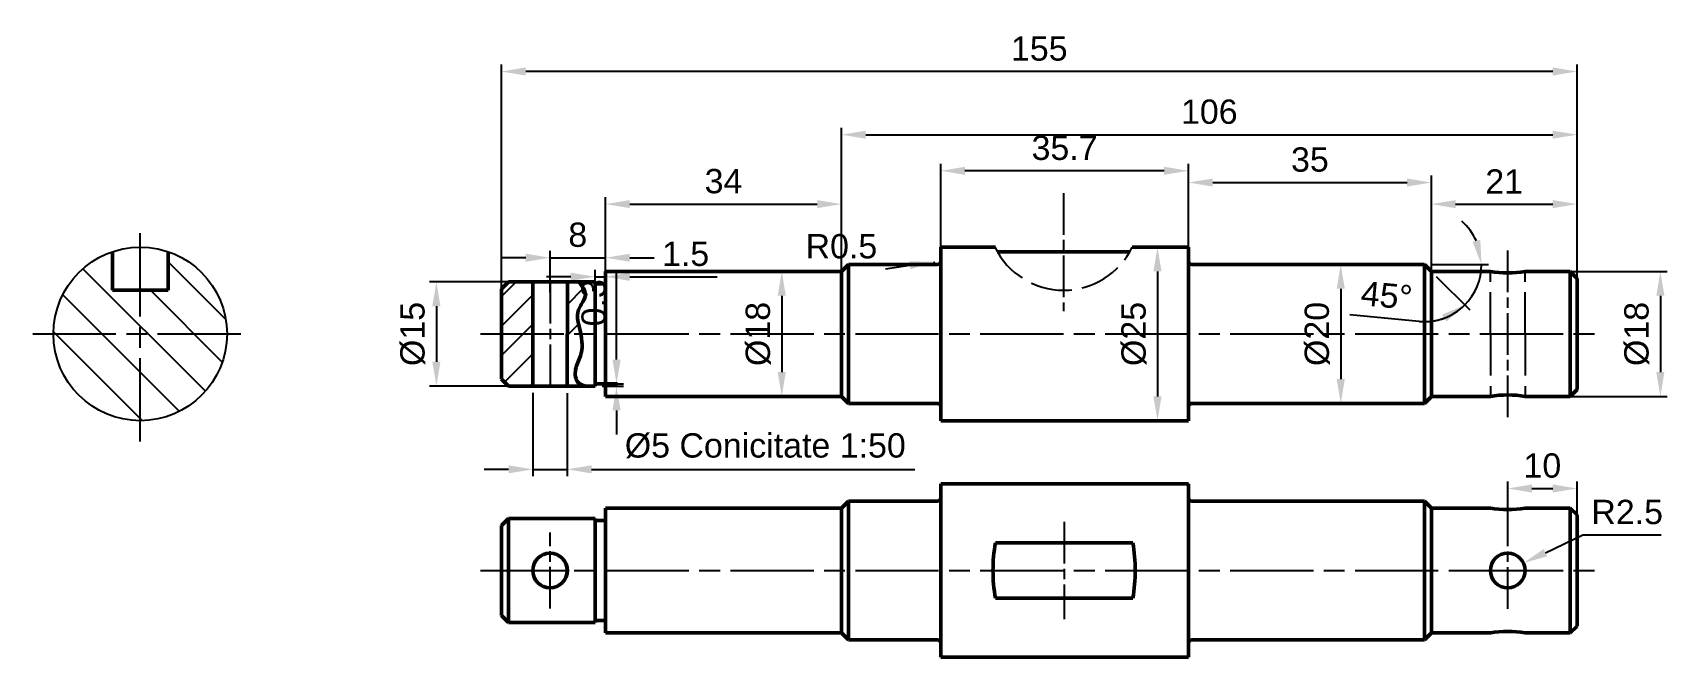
# Model space of a CAD drawing. Header units: millimetres. Extents: x 937 to 1173, y 694 to 784.
import ezdxf

# ---------------------------------------------------------------- set-up
doc = ezdxf.new("R2010")
doc.units = ezdxf.units.MM
for name, pattern in [('AM_ISO02W050', [7.5, 6, -1.5]), ('AM_ISO08W050', [18, 12, -1.5, 3, -1.5]), ('AM_ISO08W050x2', [9, 6, -0.75, 1.5, -0.75])]:
    doc.linetypes.add(name, pattern=pattern)
for name, color, linetype, lineweight in [('AM_0', 7, 'Continuous', 50), ('AM_3', 170, 'AM_ISO02W050', 25), ('AM_5', 3, 'Continuous', 25), ('AM_7', 4, 'AM_ISO08W050', 25), ('AM_8', 1, 'Continuous', 25)]:
    doc.layers.add(name, color=color, linetype=linetype, lineweight=lineweight)
doc.styles.get("Standard").update_dxf_attribs({"font": 'arial.ttf'})
doc.dimstyles.new('AM_ISO$0', dxfattribs={"dimtxt": 3.5, "dimasz": 3.5, "dimexe": 1, "dimexo": 1, "dimgap": 1.5, "dimtad": 1, "dimdsep": 46, "dimtxsty": 'Standard', "dimcen": 0, "dimclrd": 256, "dimclre": 256, "dimclrt": 2, "dimadec": 0, "dimazin": 2, "dimtp": 0.1, "dimtm": 0.1, "dimtfac": 0.71, "dimtdec": 3, "dimtmove": 0, "dimatfit": 3, "dimfxl": 1, "dimlwd": -1, "dimlwe": -1, "dimarcsym": 1})
doc.dimstyles.new('AM_ISO$2', dxfattribs={"dimtxt": 3.5, "dimasz": 3.5, "dimexe": 1, "dimexo": 1, "dimgap": 1.5, "dimtad": 1, "dimdsep": 46, "dimtxsty": 'Standard', "dimcen": 0, "dimclrd": 256, "dimclre": 256, "dimclrt": 2, "dimadec": 0, "dimazin": 2, "dimtp": 0.1, "dimtm": 0.1, "dimtfac": 0.71, "dimtdec": 3, "dimtmove": 0, "dimatfit": 3, "dimfxl": 1, "dimlwd": -1, "dimlwe": -1, "dimarcsym": 1})
doc.dimstyles.new('AM_ISO$4', dxfattribs={"dimtxt": 3.5, "dimasz": 3.5, "dimexe": 1, "dimexo": 1, "dimgap": 1.5, "dimtad": 1, "dimtoh": 1, "dimdsep": 46, "dimtxsty": 'Standard', "dimcen": 0, "dimclrd": 256, "dimclre": 256, "dimclrt": 2, "dimadec": 0, "dimazin": 2, "dimtp": 0.1, "dimtm": 0.1, "dimtfac": 0.71, "dimtdec": 3, "dimtofl": 0, "dimtmove": 0, "dimatfit": 0, "dimfxl": 1, "dimlwd": -1, "dimlwe": -1, "dimarcsym": 1})

# ---------------------------------------------------------------- blocks, each defined once
blk = doc.blocks.new('*D8')
at = {"layer": 'AM_5', "linetype": 'ByBlock', "transparency": 16777216}
for p, q in [((1104.02, 751.66), (1104.02, 763.66)), ((1139.02, 749.76), (1139.02, 763.66)), ((1107.52, 762.66), (1135.52, 762.66))]:
    blk.add_line(p, q, dxfattribs=at)
at = {"layer": 'AM_5', "transparency": 16777216}
for points in [[(1107.52, 763.24), (1107.52, 762.08), (1104.02, 762.66)], [(1135.52, 763.24), (1135.52, 762.08), (1139.02, 762.66)]]:
    blk.add_solid(points, dxfattribs=at)
at = {"layer": 'Defpoints', "color": 0, "transparency": 16777216}
for p in [(1139.02, 762.66), (1104.02, 750.66), (1139.02, 748.76)]:
    blk.add_point(p, dxfattribs=at)
at = {"layer": 'AM_5', "color": 2, "transparency": 16777216, "insert": (1121.52, 765.95), "char_height": 3.5, "attachment_point": 5}
blk.add_mtext('35', dxfattribs=at)
blk = doc.blocks.new('*D9')
at = {"layer": 'AM_5', "linetype": 'ByBlock', "transparency": 16777216}
for p, q in [((1139.02, 748.55), (1139.02, 760.55)), ((1142.52, 759.55), (1156.52, 759.55)), ((1160.02, 748.55), (1160.02, 760.55))]:
    blk.add_line(p, q, dxfattribs=at)
at = {"layer": 'AM_5', "transparency": 16777216}
for points in [[(1142.52, 760.13), (1142.52, 758.97), (1139.02, 759.55)], [(1156.52, 760.13), (1156.52, 758.97), (1160.02, 759.55)]]:
    blk.add_solid(points, dxfattribs=at)
at = {"layer": 'Defpoints', "color": 0, "transparency": 16777216}
for p in [(1160.02, 759.55), (1139.02, 747.55), (1160.02, 747.55)]:
    blk.add_point(p, dxfattribs=at)
at = {"layer": 'AM_5', "color": 2, "transparency": 16777216, "insert": (1149.52, 762.81), "char_height": 3.5, "attachment_point": 5}
blk.add_mtext('21', dxfattribs=at)
blk = doc.blocks.new('*D12')
at = {"layer": 'AM_5', "linetype": 'ByBlock', "transparency": 16777216}
for p, q in [((1005.02, 744.33), (1005.02, 779.65)), ((1156.52, 778.65), (1008.52, 778.65)), ((1160.02, 744.33), (1160.02, 779.65))]:
    blk.add_line(p, q, dxfattribs=at)
at = {"layer": 'AM_5', "transparency": 16777216}
for points in [[(1008.52, 779.24), (1008.52, 778.07), (1005.02, 778.65)], [(1156.52, 779.24), (1156.52, 778.07), (1160.02, 778.65)]]:
    blk.add_solid(points, dxfattribs=at)
at = {"layer": 'Defpoints', "color": 0, "transparency": 16777216}
for p in [(1005.02, 778.65), (1005.02, 743.33), (1160.02, 743.33)]:
    blk.add_point(p, dxfattribs=at)
at = {"layer": 'AM_5', "color": 2, "transparency": 16777216, "insert": (1082.52, 781.94), "char_height": 3.5, "attachment_point": 5}
blk.add_mtext('155', dxfattribs=at)
blk = doc.blocks.new('*D13')
at = {"layer": 'AM_5', "linetype": 'ByBlock', "transparency": 16777216}
for p, q in [((1068.32, 753.35), (1068.32, 765.35)), ((1100.52, 764.35), (1071.82, 764.35)), ((1104.02, 753.35), (1104.02, 765.35))]:
    blk.add_line(p, q, dxfattribs=at)
at = {"layer": 'AM_5', "transparency": 16777216}
for points in [[(1071.82, 764.93), (1071.82, 763.77), (1068.32, 764.35)], [(1100.52, 764.93), (1100.52, 763.77), (1104.02, 764.35)]]:
    blk.add_solid(points, dxfattribs=at)
at = {"layer": 'Defpoints', "color": 0, "transparency": 16777216}
for p in [(1068.32, 764.35), (1068.32, 752.35), (1104.02, 752.35)]:
    blk.add_point(p, dxfattribs=at)
at = {"layer": 'AM_5', "color": 2, "transparency": 16777216, "insert": (1086.17, 767.64), "char_height": 3.5, "attachment_point": 5}
blk.add_mtext('35.7', dxfattribs=at)
blk = doc.blocks.new('*D14')
at = {"layer": 'AM_5', "linetype": 'ByBlock', "transparency": 16777216}
for p, q in [((1054.02, 747.38), (1054.02, 770.55)), ((1160.02, 747.38), (1160.02, 770.55)), ((1057.52, 769.55), (1156.52, 769.55))]:
    blk.add_line(p, q, dxfattribs=at)
at = {"layer": 'AM_5', "transparency": 16777216}
for points in [[(1057.52, 770.13), (1057.52, 768.97), (1054.02, 769.55)], [(1156.52, 770.13), (1156.52, 768.97), (1160.02, 769.55)]]:
    blk.add_solid(points, dxfattribs=at)
at = {"layer": 'Defpoints', "color": 0, "transparency": 16777216}
for p in [(1160.02, 769.55), (1054.02, 746.38), (1160.02, 746.38)]:
    blk.add_point(p, dxfattribs=at)
at = {"layer": 'AM_5', "color": 2, "transparency": 16777216, "insert": (1107.02, 772.84), "char_height": 3.5, "attachment_point": 5}
blk.add_mtext('106', dxfattribs=at)
blk = doc.blocks.new('*D15')
at = {"layer": 'AM_5', "linetype": 'ByBlock', "transparency": 16777216}
for p, q in [((1020.02, 750.1), (1020.02, 760.55)), ((1023.52, 759.55), (1050.52, 759.55)), ((1054.02, 750.1), (1054.02, 760.55))]:
    blk.add_line(p, q, dxfattribs=at)
at = {"layer": 'AM_5', "transparency": 16777216}
for points in [[(1023.52, 760.13), (1023.52, 758.97), (1020.02, 759.55)], [(1050.52, 760.13), (1050.52, 758.97), (1054.02, 759.55)]]:
    blk.add_solid(points, dxfattribs=at)
at = {"layer": 'Defpoints', "color": 0, "transparency": 16777216}
for p in [(1054.02, 759.55), (1020.02, 749.1), (1054.02, 749.1)]:
    blk.add_point(p, dxfattribs=at)
at = {"layer": 'AM_5', "color": 2, "transparency": 16777216, "insert": (1037.02, 762.84), "char_height": 3.5, "attachment_point": 5}
blk.add_mtext('34', dxfattribs=at)
blk = doc.blocks.new('*D17')
at = {"layer": 'AM_5', "linetype": 'ByBlock', "transparency": 16777216}
for p, q in [((1009.54, 732.35), (1009.54, 720.35)), ((1014.5, 732.34), (1014.5, 720.35)), ((1006.04, 721.35), (1002.54, 721.35)), ((1009.54, 721.35), (1014.5, 721.35)), ((1018, 721.35), (1064.57, 721.35))]:
    blk.add_line(p, q, dxfattribs=at)
at = {"layer": 'AM_5', "transparency": 16777216}
for points in [[(1006.04, 721.93), (1006.04, 720.77), (1009.54, 721.35)], [(1018, 721.93), (1018, 720.77), (1014.5, 721.35)]]:
    blk.add_solid(points, dxfattribs=at)
at = {"layer": 'Defpoints', "color": 0, "transparency": 16777216}
for p in [(1009.54, 733.35), (1014.5, 733.34), (1014.5, 721.35)]:
    blk.add_point(p, dxfattribs=at)
at = {"layer": 'AM_5', "color": 2, "transparency": 16777216, "insert": (1043.04, 724.73), "char_height": 3.5, "attachment_point": 5}
blk.add_mtext('%%C5 Conicitate 1:50', dxfattribs=at)
blk = doc.blocks.new('*D18')
at = {"layer": 'AM_5', "linetype": 'ByBlock', "transparency": 16777216}
for p, q in [((1006.65, 748.35), (994.65, 748.35)), ((995.65, 744.85), (995.65, 736.85)), ((1006.65, 733.35), (994.65, 733.35))]:
    blk.add_line(p, q, dxfattribs=at)
at = {"layer": 'AM_5', "transparency": 16777216}
for points in [[(995.06, 744.85), (996.23, 744.85), (995.65, 748.35)], [(995.06, 736.85), (996.23, 736.85), (995.65, 733.35)]]:
    blk.add_solid(points, dxfattribs=at)
at = {"layer": 'Defpoints', "color": 0, "transparency": 16777216}
for p in [(1007.65, 748.35), (995.65, 733.35), (1007.65, 733.35)]:
    blk.add_point(p, dxfattribs=at)
at = {"layer": 'AM_5', "color": 2, "transparency": 16777216, "insert": (992.26, 740.85), "char_height": 3.5, "attachment_point": 5, "rotation": 90}
blk.add_mtext('%%C15', dxfattribs=at)
blk = doc.blocks.new('*D19')
at = {"layer": 'AM_5', "linetype": 'ByBlock', "transparency": 16777216}
for p, q in [((1156.77, 749.85), (1173.02, 749.85)), ((1172.02, 746.35), (1172.02, 735.35)), ((1156.77, 731.85), (1173.02, 731.85))]:
    blk.add_line(p, q, dxfattribs=at)
at = {"layer": 'AM_5', "transparency": 16777216}
for points in [[(1171.44, 746.35), (1172.61, 746.35), (1172.02, 749.85)], [(1171.44, 735.35), (1172.61, 735.35), (1172.02, 731.85)]]:
    blk.add_solid(points, dxfattribs=at)
at = {"layer": 'Defpoints', "color": 0, "transparency": 16777216}
for p in [(1155.77, 749.85), (1155.77, 731.85), (1172.02, 731.85)]:
    blk.add_point(p, dxfattribs=at)
at = {"layer": 'AM_5', "color": 2, "transparency": 16777216, "insert": (1168.64, 740.85), "char_height": 3.5, "attachment_point": 5, "rotation": 90}
blk.add_mtext('%%C18', dxfattribs=at)
blk = doc.blocks.new('*D20')
at = {"layer": 'AM_5', "linetype": 'ByBlock', "transparency": 16777216}
for p, q in [((1130.13, 750.85), (1124.97, 750.85)), ((1125.97, 747.35), (1125.97, 734.35)), ((1130.13, 730.85), (1124.97, 730.85))]:
    blk.add_line(p, q, dxfattribs=at)
at = {"layer": 'AM_5', "transparency": 16777216}
for points in [[(1125.38, 747.35), (1126.55, 747.35), (1125.97, 750.85)], [(1125.38, 734.35), (1126.55, 734.35), (1125.97, 730.85)]]:
    blk.add_solid(points, dxfattribs=at)
at = {"layer": 'Defpoints', "color": 0, "transparency": 16777216}
for p in [(1131.13, 750.85), (1125.97, 730.85), (1131.13, 730.85)]:
    blk.add_point(p, dxfattribs=at)
at = {"layer": 'AM_5', "color": 2, "transparency": 16777216, "insert": (1122.58, 740.85), "char_height": 3.5, "attachment_point": 5, "rotation": 90}
blk.add_mtext('%%C20', dxfattribs=at)
blk = doc.blocks.new('*D21')
at = {"layer": 'AM_5', "linetype": 'ByBlock', "transparency": 16777216}
for p, q in [((1100.2, 753.35), (1098.56, 753.35)), ((1099.56, 749.85), (1099.56, 731.85)), ((1100.2, 728.35), (1098.56, 728.35))]:
    blk.add_line(p, q, dxfattribs=at)
at = {"layer": 'AM_5', "transparency": 16777216}
for points in [[(1098.97, 749.85), (1100.14, 749.85), (1099.56, 753.35)], [(1098.97, 731.85), (1100.14, 731.85), (1099.56, 728.35)]]:
    blk.add_solid(points, dxfattribs=at)
at = {"layer": 'Defpoints', "color": 0, "transparency": 16777216}
for p in [(1101.2, 753.35), (1099.56, 728.35), (1101.2, 728.35)]:
    blk.add_point(p, dxfattribs=at)
at = {"layer": 'AM_5', "color": 2, "transparency": 16777216, "insert": (1096.17, 740.85), "char_height": 3.5, "attachment_point": 5, "rotation": 90}
blk.add_mtext('%%C25', dxfattribs=at)
blk = doc.blocks.new('*D22')
at = {"layer": 'AM_5', "linetype": 'ByBlock', "transparency": 16777216}
for p, q in [((1046.88, 749.85), (1044.41, 749.85)), ((1045.41, 746.35), (1045.41, 735.35)), ((1046.88, 731.85), (1044.41, 731.85))]:
    blk.add_line(p, q, dxfattribs=at)
at = {"layer": 'AM_5', "transparency": 16777216}
for points in [[(1044.83, 746.35), (1046, 746.35), (1045.41, 749.85)], [(1044.83, 735.35), (1046, 735.35), (1045.41, 731.85)]]:
    blk.add_solid(points, dxfattribs=at)
at = {"layer": 'Defpoints', "color": 0, "transparency": 16777216}
for p in [(1047.88, 749.85), (1045.41, 731.85), (1047.88, 731.85)]:
    blk.add_point(p, dxfattribs=at)
at = {"layer": 'AM_5', "color": 2, "transparency": 16777216, "insert": (1042.03, 740.85), "char_height": 3.5, "attachment_point": 5, "rotation": 90}
blk.add_mtext('%%C18', dxfattribs=at)
blk = doc.blocks.new('*D23')
at = {"layer": 'AM_5', "linetype": 'ByBlock', "transparency": 16777216}
for p, q in [((1008.52, 751.83), (1005.02, 751.83)), ((1012.02, 746.83), (1012.02, 752.83)), ((1012.02, 751.83), (1020.02, 751.83)), ((1020.02, 746.83), (1020.02, 752.83)), ((1023.52, 751.83), (1027.02, 751.83))]:
    blk.add_line(p, q, dxfattribs=at)
at = {"layer": 'AM_5', "transparency": 16777216}
for points in [[(1008.52, 752.41), (1008.52, 751.25), (1012.02, 751.83)], [(1023.52, 752.41), (1023.52, 751.25), (1020.02, 751.83)]]:
    blk.add_solid(points, dxfattribs=at)
at = {"layer": 'Defpoints', "color": 0, "transparency": 16777216}
for p in [(1020.02, 751.83), (1012.02, 745.83), (1020.02, 745.83)]:
    blk.add_point(p, dxfattribs=at)
at = {"layer": 'AM_5', "color": 2, "transparency": 16777216, "insert": (1016.02, 755.12), "char_height": 3.5, "attachment_point": 5}
blk.add_mtext('8', dxfattribs=at)
blk = doc.blocks.new('*D24')
at = {"layer": 'AM_5', "linetype": 'ByBlock', "transparency": 16777216}
for p, q in [((1015.02, 749.09), (1011.52, 749.09)), ((1018.52, 746.51), (1018.52, 750.09)), ((1018.52, 749.09), (1020.02, 749.09)), ((1020.02, 746.51), (1020.02, 750.09)), ((1023.52, 749.09), (1036.09, 749.09))]:
    blk.add_line(p, q, dxfattribs=at)
at = {"layer": 'AM_5', "transparency": 16777216}
for points in [[(1015.02, 749.67), (1015.02, 748.5), (1018.52, 749.09)], [(1023.52, 749.67), (1023.52, 748.5), (1020.02, 749.09)]]:
    blk.add_solid(points, dxfattribs=at)
at = {"layer": 'Defpoints', "color": 0, "transparency": 16777216}
for p in [(1020.02, 749.09), (1018.52, 745.51), (1020.02, 745.51)]:
    blk.add_point(p, dxfattribs=at)
at = {"layer": 'AM_5', "color": 2, "transparency": 16777216, "insert": (1031.56, 752.37), "char_height": 3.5, "attachment_point": 5}
blk.add_mtext('1.5', dxfattribs=at)
blk = doc.blocks.new('*D25')
at = {"layer": 'AM_5', "linetype": 'ByBlock', "transparency": 16777216}
for p, q in [((1021.61, 737.15), (1021.61, 750.02)), ((1019.52, 733.35), (1022.61, 733.35)), ((1019.6, 733.65), (1022.61, 733.65)), ((1021.61, 733.35), (1021.61, 733.65)), ((1021.61, 729.85), (1021.61, 726.35))]:
    blk.add_line(p, q, dxfattribs=at)
at = {"layer": 'AM_5', "transparency": 16777216}
for points in [[(1021.02, 737.15), (1022.19, 737.15), (1021.61, 733.65)], [(1021.02, 729.85), (1022.19, 729.85), (1021.61, 733.35)]]:
    blk.add_solid(points, dxfattribs=at)
at = {"layer": 'Defpoints', "color": 0, "transparency": 16777216}
for p in [(1018.52, 733.35), (1018.6, 733.65), (1021.61, 733.65)]:
    blk.add_point(p, dxfattribs=at)
at = {"layer": 'AM_5', "color": 2, "transparency": 16777216, "insert": (1018.32, 745.34), "char_height": 3.5, "attachment_point": 5, "rotation": 90}
blk.add_mtext('0.3', dxfattribs=at)
blk = doc.blocks.new('*D26')
at = {"layer": 'AM_5', "linetype": 'ByBlock', "transparency": 16777216}
for p, q in [((1139.02, 750.85), (1147.25, 750.85)), ((1139.73, 749.14), (1144.55, 744.32)), ((1137.26, 742.66), (1127.29, 743.59))]:
    blk.add_line(p, q, dxfattribs=at)
for start, end in [(24.5615, 49.1231), (315, 0), (264.6474, 315), (265.8769, 290.4385)]:
    blk.add_arc((1138.02, 750.85), 8.23, start, end, dxfattribs=at)
at = {"layer": 'AM_5', "transparency": 16777216}
for points in [[(1146.08, 754.39), (1144.94, 754.15), (1146.25, 750.85)], [(1140.58, 743.63), (1141.21, 742.65), (1143.84, 745.03)]]:
    blk.add_solid(points, dxfattribs=at)
at = {"layer": 'Defpoints', "color": 0, "transparency": 16777216}
for p in [(1104.52, 750.85), (1138.02, 750.85), (1138.02, 750.85), (1139.02, 749.85), (1145.97, 748.72)]:
    blk.add_point(p, dxfattribs=at)
at = {"layer": 'AM_5', "color": 2, "transparency": 16777216, "insert": (1132.58, 746.39), "char_height": 3.5, "attachment_point": 5, "rotation": 354.6474}
blk.add_mtext('45°', dxfattribs=at)
blk = doc.blocks.new('*D27')
at = {"layer": 'AM_5', "linetype": 'ByBlock', "transparency": 16777216}
blk.add_line((1063.87, 750.72), (1060.38, 750.17), dxfattribs=at)
blk.add_arc((1067.82, 751.35), 0.5, 188.989, 270, dxfattribs=at)
at = {"layer": 'AM_5', "transparency": 16777216}
blk.add_solid([(1063.78, 751.3), (1063.96, 750.15), (1067.33, 751.27)], dxfattribs=at)
at = {"layer": 'Defpoints', "color": 0, "transparency": 16777216}
for p in [(1067.33, 751.27), (1067.82, 751.35)]:
    blk.add_point(p, dxfattribs=at)
at = {"layer": 'AM_5', "color": 2, "transparency": 16777216, "insert": (1054.01, 753.46), "char_height": 3.5, "attachment_point": 5}
blk.add_mtext('R0.5', dxfattribs=at)
blk = doc.blocks.new('*D28')
at = {"layer": 'AM_5', "linetype": 'ByBlock', "transparency": 16777216}
for p, q in [((1150.02, 711.39), (1150.02, 719.59)), ((1153.52, 718.59), (1156.52, 718.59)), ((1160.02, 711.39), (1160.02, 719.59))]:
    blk.add_line(p, q, dxfattribs=at)
at = {"layer": 'AM_5', "transparency": 16777216}
for points in [[(1153.52, 719.18), (1153.52, 718.01), (1150.02, 718.59)], [(1156.52, 719.18), (1156.52, 718.01), (1160.02, 718.59)]]:
    blk.add_solid(points, dxfattribs=at)
at = {"layer": 'Defpoints', "color": 0, "transparency": 16777216}
for p in [(1160.02, 718.59), (1150.02, 710.39), (1160.02, 710.39)]:
    blk.add_point(p, dxfattribs=at)
at = {"layer": 'AM_5', "color": 2, "transparency": 16777216, "insert": (1155.02, 721.88), "char_height": 3.5, "attachment_point": 5}
blk.add_mtext('10', dxfattribs=at)
blk = doc.blocks.new('*D29')
at = {"layer": 'AM_5', "linetype": 'ByBlock', "transparency": 16777216}
for p, q in [((1155.45, 709.34), (1160.87, 711.9)), ((1160.87, 711.9), (1172.12, 711.9))]:
    blk.add_line(p, q, dxfattribs=at)
at = {"layer": 'AM_5', "transparency": 16777216}
blk.add_solid([(1155.2, 709.87), (1155.7, 708.82), (1152.28, 707.85)], dxfattribs=at)
at = {"layer": 'Defpoints', "color": 0, "transparency": 16777216}
for p in [(1150.02, 706.78), (1152.28, 707.85)]:
    blk.add_point(p, dxfattribs=at)
at = {"layer": 'AM_5', "color": 2, "transparency": 16777216, "insert": (1167.24, 715.19), "char_height": 3.5, "attachment_point": 5}
blk.add_mtext('R2.5', dxfattribs=at)

msp = doc.modelspace()

# ---------------------------------------------------------------- hatches: boundary and pattern name
at = {"layer": 'AM_8'}
h = msp.add_hatch(dxfattribs=at)
h.set_pattern_fill('_U', color=256, scale=4.7, angle=135, style=0, pattern_type=0)
h.set_pattern_definition([(135, (0, 0), (-3.323402, -3.323402), [])])
edge = h.paths.add_edge_path()
edge.add_line((956.974, 747.15), (948.974, 747.15))
edge.add_line((948.974, 747.15), (948.974, 752.692))
edge.add_arc((952.974, 740.85), 12.5, 108.66292, 431.33708)
edge.add_line((956.974, 752.692), (956.974, 747.15))
h = msp.add_hatch(dxfattribs=at)
h.set_pattern_fill('_U', color=256, scale=3, angle=45, style=0, pattern_type=0)
h.set_pattern_definition([(45, (0, 0), (-2.12132, 2.12132), [])])
h.paths.add_polyline_path([(1006.023, 733.35), (1009.542, 733.35), (1009.525, 748.35), (1006.023, 748.35), (1005.023, 747.35), (1005.023, 734.35)])
h = msp.add_hatch(dxfattribs=at)
h.set_pattern_fill('ANSI32', color=256, style=0)
edge = h.paths.add_edge_path()
edge.add_spline(control_points=[(1017.141, 733.35), (1016.771, 733.459), (1015.729, 733.768), (1015.483, 735.905), (1016.836, 738.012), (1016.556, 741.06), (1015.496, 744.111), (1017.687, 746.412), (1016.652, 747.733), (1016.17, 748.35)], knot_values=[0, 0, 0, 0, 1.0942468, 3.0840274, 5.1535178, 8.5771913, 11.8065132, 14.1855995, 16.2646525, 16.2646525, 16.2646525, 16.2646525], degree=3, periodic=0)
edge.add_line((1016.17, 748.35), (1014.522, 748.35))
edge.add_line((1014.522, 748.35), (1014.505, 733.35))
edge.add_line((1014.505, 733.35), (1017.141, 733.35))

# ---------------------------------------------------------------- linework, layer by layer
for p, q in [((1054.023, 731.85), (1054.023, 731.85)), ((1104.023, 730.85), (1104.023, 730.85)), ((1054.023, 697.782), (1054.023, 697.782)), ((1104.023, 696.782), (1104.023, 696.782))]:
    msp.add_line(p, q)
msp.add_circle((952.974, 740.85), 12.5)
at = {"layer": 'AM_0'}
for p, q in [((948.974, 752.692), (948.974, 747.15)), ((956.974, 752.692), (956.974, 747.15)), ((1068.323, 753.35), (1068.323, 751.35)), ((1076.201, 753.35), (1068.323, 753.35)), ((1076.472, 752.692), (1095.574, 752.692)), ((1095.996, 753.35), (1095.921, 753.35)), ((1104.023, 753.35), (1095.996, 753.35)), ((1104.023, 751.35), (1104.023, 753.35)), ((1020.023, 749.85), (1020.023, 731.85)), ((1020.023, 749.85), (1054.023, 749.85)), ((1020.023, 749.85), (1020.023, 748.35)), ((1054.023, 749.85), (1055.023, 750.85)), ((1054.023, 749.85), (1054.023, 731.85)), ((1067.823, 750.85), (1055.023, 750.85)), ((1055.023, 750.85), (1055.023, 730.85)), ((1068.323, 749.85), (1068.323, 751.35)), ((1068.323, 749.85), (1068.323, 730.35)), ((1104.023, 750.85), (1104.023, 751.35)), ((1104.023, 750.85), (1104.023, 749.85)), ((1104.023, 749.85), (1104.023, 731.85)), ((1138.023, 750.85), (1104.523, 750.85)), ((1138.023, 750.85), (1139.023, 749.85)), ((1138.023, 750.85), (1138.023, 730.85)), ((1139.023, 749.85), (1139.023, 731.85)), ((1139.023, 749.85), (1147.523, 749.85)), ((1152.523, 749.85), (1159.023, 749.85)), ((1159.023, 749.85), (1160.023, 748.85)), ((1159.023, 749.85), (1159.023, 731.85)), ((948.974, 747.15), (956.974, 747.15)), ((1006.023, 748.35), (1005.023, 747.35)), ((1005.023, 734.35), (1005.023, 747.35)), ((1018.523, 748.35), (1006.023, 748.35)), ((1009.525, 748.35), (1009.542, 733.35)), ((1014.522, 748.35), (1014.505, 733.35)), ((1018.523, 748.35), (1018.523, 733.35)), ((1018.523, 748.35), (1018.523, 748.05)), ((1018.523, 748.05), (1020.023, 748.05)), ((1160.023, 748.85), (1160.023, 732.85)), ((1005.023, 734.35), (1006.023, 733.35)), ((1018.523, 733.35), (1006.023, 733.35)), ((1018.523, 733.35), (1018.523, 733.65)), ((1018.523, 733.65), (1020.023, 733.65)), ((1020.023, 733.65), (1021.756, 733.65)), ((1020.023, 731.85), (1020.023, 733.35)), ((1159.023, 731.85), (1160.023, 732.85)), ((1054.023, 731.85), (1020.023, 731.85)), ((1055.023, 730.85), (1054.023, 731.85)), ((1067.823, 730.85), (1055.023, 730.85)), ((1068.323, 728.35), (1068.323, 730.35)), ((1104.023, 730.85), (1104.023, 731.85)), ((1104.023, 730.85), (1104.023, 730.35)), ((1104.023, 730.35), (1104.023, 728.35)), ((1138.023, 730.85), (1104.523, 730.85)), ((1138.023, 730.85), (1139.023, 731.85)), ((1147.523, 731.85), (1139.023, 731.85)), ((1159.023, 731.85), (1152.523, 731.85)), ((1104.023, 728.35), (1068.323, 728.35)), ((1076.201, 719.282), (1068.323, 719.282)), ((1068.323, 719.282), (1068.323, 717.282)), ((1076.201, 719.282), (1095.996, 719.282)), ((1095.996, 719.282), (1095.921, 719.282)), ((1104.023, 719.282), (1095.996, 719.282)), ((1104.023, 717.282), (1104.023, 719.282)), ((1054.023, 715.782), (1055.023, 716.782)), ((1067.823, 716.782), (1055.023, 716.782)), ((1055.023, 716.782), (1055.023, 696.782)), ((1068.323, 715.782), (1068.323, 717.282)), ((1104.023, 716.782), (1104.023, 717.282)), ((1104.023, 716.782), (1104.023, 715.782)), ((1138.023, 716.782), (1104.523, 716.782)), ((1138.023, 716.782), (1139.023, 715.782)), ((1138.023, 716.782), (1138.023, 696.782)), ((1006.023, 714.282), (1005.023, 713.282)), ((1006.023, 714.282), (1006.023, 699.282)), ((1018.523, 714.282), (1006.023, 714.282)), ((1018.523, 714.282), (1018.523, 699.282)), ((1018.523, 714.282), (1018.523, 713.982)), ((1018.523, 713.982), (1020.023, 713.982)), ((1020.023, 715.782), (1054.023, 715.782)), ((1020.023, 715.782), (1020.023, 697.782)), ((1020.023, 715.782), (1020.023, 714.282)), ((1054.023, 715.782), (1054.023, 697.782)), ((1068.323, 715.782), (1068.323, 696.282)), ((1104.023, 715.782), (1104.023, 697.782)), ((1139.023, 715.782), (1147.523, 715.782)), ((1139.023, 715.782), (1139.023, 697.782)), ((1152.523, 715.782), (1159.023, 715.782)), ((1159.023, 715.782), (1160.023, 714.782)), ((1159.023, 715.782), (1159.023, 697.782)), ((1160.023, 714.782), (1160.023, 698.782)), ((1005.023, 700.282), (1005.023, 713.282)), ((1076.201, 710.782), (1095.996, 710.782)), ((1095.996, 702.782), (1076.201, 702.782)), ((1005.023, 700.282), (1006.023, 699.282)), ((1018.523, 699.282), (1018.523, 699.582)), ((1018.523, 699.582), (1020.023, 699.582)), ((1018.523, 699.282), (1006.023, 699.282)), ((1020.023, 697.782), (1020.023, 699.282)), ((1054.023, 697.782), (1020.023, 697.782)), ((1055.023, 696.782), (1054.023, 697.782)), ((1104.023, 696.782), (1104.023, 697.782)), ((1138.023, 696.782), (1139.023, 697.782)), ((1147.523, 697.782), (1139.023, 697.782)), ((1159.023, 697.782), (1152.523, 697.782)), ((1159.023, 697.782), (1160.023, 698.782)), ((1067.823, 696.782), (1055.023, 696.782)), ((1068.323, 694.282), (1068.323, 696.282)), ((1104.023, 696.782), (1104.023, 696.282)), ((1104.023, 696.282), (1104.023, 694.282)), ((1138.023, 696.782), (1104.523, 696.782)), ((1104.023, 694.282), (1068.323, 694.282))]:
    msp.add_line(p, q, dxfattribs=at)
for centre, radius in [((1012.023, 706.782), 2.5), ((1012.023, 706.782), 2.48), ((1150.023, 706.782), 2.5)]:
    msp.add_circle(centre, radius, dxfattribs=at)
for centre, radius, start, end in [((1067.823, 751.35), 0.5, 270, 0), ((1104.523, 751.35), 0.5, 180, 270), ((1150.023, 764.028), 14.397, 260, 280), ((1067.823, 730.35), 0.5, 0, 90), ((1104.523, 730.35), 0.5, 90, 180), ((1150.023, 717.671), 14.397, 80, 100), ((1067.823, 717.282), 0.5, 270, 0), ((1104.523, 717.282), 0.5, 180, 270), ((1150.023, 729.96), 14.397, 260, 280), ((1098.886, 706.782), 23.035, 170, 190), ((1073.311, 706.782), 23.035, 350, 10), ((1150.023, 683.603), 14.397, 80, 100), ((1067.823, 696.282), 0.5, 0, 90), ((1104.523, 696.282), 0.5, 90, 180)]:
    msp.add_arc(centre, radius, start, end, dxfattribs=at)
msp.add_spline([(1016.17, 748.35), (1017.116, 746.498), (1016.144, 744.327), (1016.4, 741.107), (1016.425, 737.684), (1015.71, 735.742), (1016.144, 733.8), (1017.141, 733.35)], degree=3, dxfattribs=at)
at = {"layer": 'AM_3'}
for p, q in [((1147.523, 740.85), (1147.523, 749.85)), ((1152.523, 740.85), (1152.523, 749.85)), ((1147.523, 740.85), (1147.523, 731.85)), ((1152.523, 740.85), (1152.523, 731.85))]:
    msp.add_line(p, q, dxfattribs=at)
msp.add_arc((1086.023, 758.15), 11, 205.8721, 334.1279, dxfattribs=at)
at = {"layer": 'AM_7', "linetype": 'AM_ISO08W050x2'}
for p, q in [((1086.023, 761.15), (1086.023, 744.15)), ((1150.023, 728.85), (1150.023, 752.85)), ((1012.023, 748.35), (1012.023, 733.35)), ((1086.098, 713.782), (1086.098, 699.782)), ((1012.023, 701.302), (1012.023, 712.262)), ((1150.023, 701.282), (1150.023, 712.282)), ((1006.543, 706.782), (1017.503, 706.782)), ((1144.523, 706.782), (1155.523, 706.782))]:
    msp.add_line(p, q, dxfattribs=at)
at = {"layer": 'AM_7'}
for p, q in [((952.974, 725.35), (952.974, 756.35)), ((937.474, 740.85), (968.474, 740.85)), ((1002.023, 740.85), (1163.023, 740.85)), ((1002.023, 706.782), (1163.023, 706.782))]:
    msp.add_line(p, q, dxfattribs=at)

# ---------------------------------------------------------------- dimensions: what is measured, and where the dimension line sits
at = {"layer": 'AM_5'}
for base, p1, p2, picture, middle in [((1005.023, 778.654), (1160.023, 743.333), (1005.023, 743.333), '*D12', (1082.523, 781.941)), ((1139.023, 762.66), (1104.023, 750.66), (1139.023, 748.764), '*D8', (1121.523, 765.948)), ((1020.023, 751.831), (1012.023, 745.834), (1020.023, 745.834), '*D23', (1016.023, 755.118)), ((1160.023, 718.592), (1150.023, 710.389), (1160.023, 710.389), '*D28', (1155.023, 721.879))]:
    dim = msp.add_linear_dim(base=base, p1=p1, p2=p2, dimstyle='AM_ISO$0', override={"dimpost": ''}, dxfattribs=at)
    dim.commit()
    dim.dimension.update_dxf_attribs({"geometry": picture, "text_midpoint": middle})
for base, p1, p2, picture, middle in [((1160.023, 769.552), (1054.023, 746.383), (1160.023, 746.383), '*D14', (1107.023, 772.839)), ((1068.323, 764.35), (1104.023, 752.35), (1068.323, 752.35), '*D13', (1086.173, 767.638)), ((1054.023, 759.552), (1020.023, 749.1), (1054.023, 749.1), '*D15', (1037.023, 762.84)), ((1160.023, 759.552), (1139.023, 747.552), (1160.023, 747.552), '*D9', (1149.523, 762.809)), ((1020.023, 749.088), (1018.523, 745.508), (1020.023, 745.508), '*D24', (1031.558, 752.375))]:
    dim = msp.add_linear_dim(base=base, p1=p1, p2=p2, dimstyle='AM_ISO$0', dxfattribs=at)
    dim.commit()
    dim.dimension.update_dxf_attribs({"geometry": picture, "text_midpoint": middle})
dim = msp.add_angular_dim_2l(base=(1145.97, 748.72), line1=((1138.023, 750.85), (1139.023, 749.85)), line2=((1138.023, 750.85), (1104.523, 750.85)), dimstyle='AM_ISO$2', override={"dimpost": ''}, dxfattribs=at)
dim.commit()
dim.dimension.update_dxf_attribs({"geometry": '*D26', "text_midpoint": (1132.58, 746.39)})
for center, mpoint, picture, middle in [((1067.823, 751.35), (1067.329, 751.271), '*D27', (1054.005, 750.172)), ((1150.023, 706.782), (1152.284, 707.849), '*D29', (1167.242, 711.902))]:
    dim = msp.add_radius_dim(center=center, mpoint=mpoint, dimstyle='AM_ISO$4', override={"dimpost": ''}, dxfattribs=at)
    dim.commit()
    dim.dimension.update_dxf_attribs({"geometry": picture, "text_midpoint": middle, "dimtype": 164})
for base, p1, p2, angle, text, picture, middle in [((1099.558, 728.35), (1101.201, 753.35), (1101.201, 728.35), 90, '%%C25', '*D21', (1096.173, 740.85)), ((1045.413, 731.85), (1047.877, 749.85), (1047.877, 731.85), 90, '%%C18', '*D22', (1042.028, 740.85)), ((1125.965, 730.85), (1131.129, 750.85), (1131.129, 730.85), 90, '%%C20', '*D20', (1122.58, 740.85)), ((1172.023, 731.85), (1155.773, 749.85), (1155.773, 731.85), 90, '%%C18', '*D19', (1168.638, 740.85)), ((995.645, 733.35), (1007.645, 748.35), (1007.645, 733.35), 90, '%%C15', '*D18', (992.26, 740.85)), ((1014.505, 721.35), (1009.542, 733.35), (1014.505, 733.344), 0, '%%C5 Conicitate 1:50', '*D17', (1043.038, 724.734))]:
    dim = msp.add_linear_dim(base=base, p1=p1, p2=p2, angle=angle, text=text, dimstyle='AM_ISO$0', override={"dimpost": ''}, dxfattribs=at)
    dim.commit()
    dim.dimension.update_dxf_attribs({"geometry": picture, "text_midpoint": middle})
dim = msp.add_linear_dim(base=(1021.607, 733.65), p1=(1018.523, 733.35), p2=(1018.601, 733.65), angle=90, dimstyle='AM_ISO$0', override={"dimpost": ''}, dxfattribs=at)
dim.commit()
dim.dimension.update_dxf_attribs({"geometry": '*D25', "text_midpoint": (1018.319, 745.336)})

doc.saveas('drawing.dxf')
